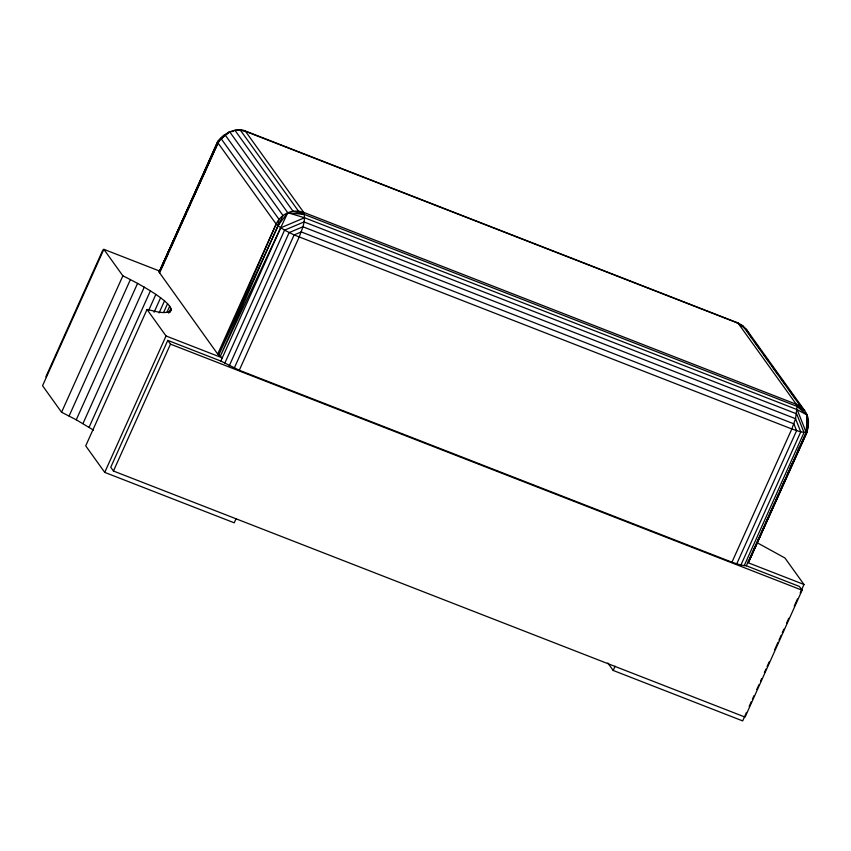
<?xml version="1.0" encoding="UTF-8"?>
<svg xmlns="http://www.w3.org/2000/svg" width="851" height="851" viewBox="0 0 851 851"><rect width="100%" height="100%" fill="white"/><g stroke="black" fill="none" stroke-linecap="round" stroke-linejoin="round"><path stroke-width="1.28" d="M800.185 592.945L803.982 584.499L747.752 562.596L748.508 562.245L807.12 431.914L807.205 415.086L804.642 410.533L746.508 329.528L742.795 325.848L736.838 322.476L244.173 130.543C233.759 128.022 223.717 133.533 217.611 141.798L159.148 272.203L217.696 354.069L222.271 357.877L166.041 335.975L147.021 309.477L85.717 445.871L104.737 472.379L234.227 522.822L236.121 518.589M217.696 354.069L276.149 224.015C279.319 217.303 285.723 212.463 293.031 211.218L304.413 214.473L797.079 406.395L807.205 415.086L806.205 432.542L748.508 562.245L807.12 431.914C808.322 425.755 809.95 418.256 805.663 412.926M746.327 565.766L799.397 586.445L802.099 590.211L745.072 717.095L113.449 471.029L110.747 467.263L167.775 340.379L220.845 361.058L239.28 370.27L731.945 562.203L740.87 565.138L746.327 565.766L806.205 432.542L807.12 431.914L808.45 420.203L806.897 418.043M751.401 337.326L746.508 329.528L736.838 322.476L738.179 323.295L796.313 404.289L797.079 406.395L804.642 410.533L800.929 406.852L796.313 404.289L303.647 212.356L298.456 211.101L293.031 211.218L234.897 130.224L244.173 130.543L245.513 131.362L303.647 212.356C306.254 220.632 301.977 229.344 299.158 237.046L239.28 370.27M226.611 134.235L229.61 131.714L287.744 212.718L304.413 214.473L298.456 211.101L240.322 130.097L245.513 131.362L738.179 323.295L742.795 325.848L800.929 406.852L797.079 406.395L795.557 418.703L791.824 428.968L731.945 562.203M807.205 415.086L797.196 409.661L304.53 217.739L287.744 212.718L220.228 356.441L277.841 225.728L279.011 219.335L220.877 138.341L218.016 143.011L159.148 272.203L217.611 141.798L224.834 134.49L282.968 215.484L218.696 355.165L276.149 224.015L218.016 143.011L217.611 141.798L224.611 135.915M807.025 429.67L808.28 425.521M774.474 503.441L748.678 561.628L748.263 560.756M775.548 501.016L778.771 493.74M779.846 491.314L784.686 480.411M787.366 474.347L788.983 470.709M790.058 468.284L792.207 463.433M797.578 451.307L799.185 447.679M45.858 376.844L102.875 249.96M212.495 154.456L159.318 271.586L160.073 271.235L103.854 249.332L42.55 385.726L61.57 412.235L76.26 419.798L93.472 430.095M61.57 412.235L122.874 275.83L103.854 249.332M69.091 416.001L130.394 279.596L122.874 275.83M76.26 419.798L137.564 283.394L130.394 279.596M82.962 423.575L144.255 287.17L137.564 283.394M89.089 427.255L150.393 290.861L144.255 287.17M161.701 267.618L163.871 262.799M164.945 260.395L168.2 253.172M170.902 247.152L175.774 236.312M176.859 233.897L180.104 226.674M181.189 224.27L182.805 220.654M183.89 218.25L186.05 213.431M187.135 211.016L190.379 203.793M193.092 197.772L197.964 186.933M199.038 184.529L202.293 177.306M203.368 174.891L209.867 160.445M210.952 158.031L212.569 154.425M159.562 273.065L218.016 143.011M148.808 310.094L155.861 294.403L150.393 290.861M154.084 312.243L160.594 297.765L155.861 294.403M159.084 312.945L164.509 300.871L160.594 297.765M163.754 312.147L167.551 303.701L164.509 300.871M166.977 312.221L169.689 306.19L167.551 303.701M168.689 313.136L170.86 308.307L169.689 306.19M169.987 312.434L171.072 310.019L170.86 308.307M104.737 472.379L166.041 335.975M113.449 471.029L170.477 344.144L167.775 340.379M220.845 361.058L280.713 227.823L304.53 217.739M224.696 363.398L284.564 230.164L304.02 221.93L796.674 413.863L804.025 432.542L744.157 565.766M229.259 365.824L289.138 232.6L302.892 226.77L795.557 418.703L800.748 431.904L740.87 565.138M234.238 368.164L294.116 234.94L301.233 231.929L793.898 423.851L796.589 430.691L736.711 563.915M746.476 712.447L742.678 720.903L613.199 670.46L615.092 666.227M749.188 706.415L751.359 701.586M752.444 699.171L754.071 695.554M756.784 689.512L758.954 684.683M760.581 681.066L761.666 678.651M764.379 672.62L766.006 668.992M767.091 666.578L769.261 661.748M774.687 649.685L777.942 642.441M779.027 640.026L781.197 635.197M782.282 632.782L783.909 629.166M786.622 623.123L788.792 618.294M794.217 606.231L797.472 598.987M171.072 310.019L170.317 311.317C162.892 314.466 154.499 310.849 147.021 309.477M797.196 409.661L806.205 432.542L800.748 431.904L791.824 428.968L294.116 234.94L284.564 230.164L277.841 225.728L287.744 212.718M217.611 141.798L229.61 131.714L233.589 131.394M170.477 344.144L802.099 590.211M756.805 542.534L784.952 558.001L803.982 584.499M276.149 224.015L277.841 225.728M754.497 341.645L759.932 349.208M763.804 354.601L768.453 361.09M772.325 366.483L776.984 372.961M780.856 378.365L785.505 384.843M789.388 390.247L794.813 397.8M797.908 402.119L803.333 409.682M607.816 662.972L613.199 670.46M806.716 430.702L807.12 431.914M218.526 141.181L215.282 148.404L218.526 141.181"/></g></svg>
